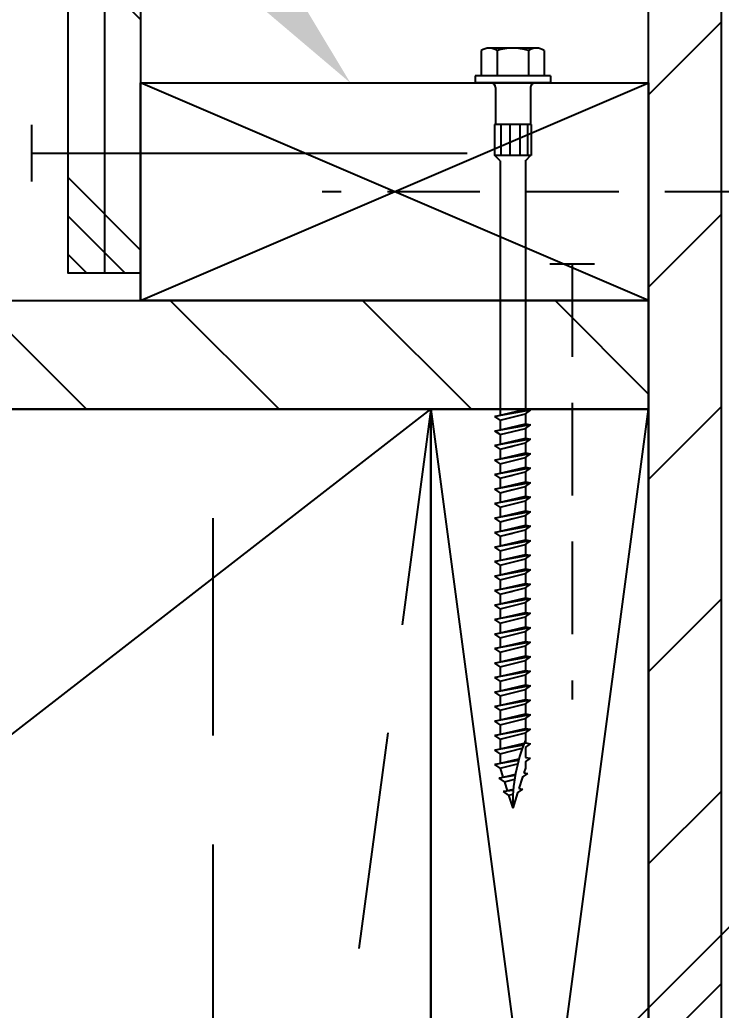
# Model space of a CAD drawing. Header units: inches. Extents: x -2661 to 42767, y -1222 to 9099.
# Drawn here: x -2138.9 to -2134.07, y 2741.33 to 2748.15 of the extents above; entities that cross this region are included whole.
import ezdxf
from ezdxf import colors
from ezdxf.entities.mleader import LeaderData, LeaderLine
from ezdxf.math import Vec2, Vec3

# ---------------------------------------------------------------- set-up
doc = ezdxf.new("R2010")
doc.units = ezdxf.units.IN
doc.header["$LTSCALE"] = 12
doc.header["$MEASUREMENT"] = 0
doc.linetypes.add('HIDDEN2', pattern=[0.1875, 0.125, -0.0625])
doc.linetypes.add('HIDDEN4', pattern=[0.09375, 0.0625, -0.03125])
doc.layers.get('0').update_dxf_attribs({"linetype": 'CONTINUOUS'})
for name, color, linetype in [('S-ANNO-NOTE', 4, 'CONTINUOUS'), ('S-EXISTING', 1, 'CONTINUOUS'), ('S-EXISTING-WOOD', 1, 'CONTINUOUS'), ('S-FASTENERS', 2, 'CONTINUOUS'), ('S-NAIL', 2, 'CONTINUOUS'), ('S-SIMPSON', 2, 'CONTINUOUS'), ('S-WOOD', 3, 'CONTINUOUS')]:
    doc.layers.add(name, color=color, linetype=linetype)
doc.styles.add('Arial', font='arial.ttf', dxfattribs={"width": 0.85})

# ---------------------------------------------------------------- blocks, each defined once
blk = doc.blocks.new('*U1163')
at = {"layer": 'S-WOOD', "color": 1}
for p, q in [((1.5, -3.5), (0, 0)), ((1.5, 0), (0, -3.5))]:
    blk.add_line(p, q, dxfattribs=at)
at = {"layer": 'S-WOOD', "color": 2}
blk.add_lwpolyline([(1.5, -3.5), (0, -3.5), (0, 0), (1.5, 0)], close=True, dxfattribs=at)
blk = doc.blocks.new('*U523')
blk.add_line((0.154, 0.25), (-0.154, 0.25))
at = {"color": 0, "linetype": 'HIDDEN4', "ltscale": 0.85}
blk.add_line((0, 0.25), (0, -2.75), dxfattribs=at)
blk = doc.blocks.new('*U614')
at = {"color": 0}
blk.add_line((0, 11.25), (14.5, 0), dxfattribs=at)
blk.add_lwpolyline([(0, 11.25), (0, 0), (14.5, 0), (14.5, 11.25)], close=True)
blk = doc.blocks.new('*U1292')
at = {"color": 3}
blk.add_line((0.1953, 0.25), (-0.1953, 0.25), dxfattribs=at)
blk.add_line((0, 0.25), (0, -2.75))
blk = doc.blocks.new('SDS.25X5-f')
at = {"layer": 'S-SIMPSON'}
for p, q in [((-0.2165, 0.2244), (-0.2165, 0.05)), ((0.1624, 0.24), (-0.1624, 0.24)), ((-0.1083, 0.2244), (-0.1083, 0.05)), ((0.1083, 0.2244), (0.1083, 0.05)), ((0.2165, 0.2244), (0.2165, 0.05)), ((0.26, 0.05), (-0.26, 0.05)), ((-0.26, 0.05), (-0.26, 0)), ((0.26, 0), (-0.26, 0)), ((0.26, 0.05), (0.26, 0)), ((-0.1259, -0.286), (-0.1259, -0.5)), ((0.1259, -0.286), (-0.1259, -0.286)), ((-0.0823, -0.286), (-0.0823, -0.5)), ((-0.0192, -0.286), (-0.0192, -0.5)), ((0.0494, -0.286), (0.0494, -0.5)), ((0.1018, -0.286), (0.1018, -0.5)), ((0.1259, -0.286), (0.1259, -0.5)), ((0.1276, -0.5), (-0.1242, -0.5)), ((-0.087, -0.536), (-0.123, -0.5)), ((-0.087, -0.536), (-0.087, -2.2912)), ((0.123, -0.5), (0.087, -0.536)), ((0.087, -0.5316), (0.087, -2.25)), ((0.087, -0.5316), (0.087, -2.25)), ((-0.087, -0.5749), (-0.087, -2.2912)), ((0.087, -2.1816), (0.087, -2.25)), ((0.087, -2.1816), (0.087, -2.25)), ((-0.087, -2.2249), (-0.087, -2.2912)), ((-0.087, -2.2249), (-0.087, -2.2912)), ((-0.087, -2.2249), (-0.087, -2.2912))]:
    blk.add_line(p, q, dxfattribs=at)
at = {"layer": 'S-SIMPSON', "color": 1}
for p, q in [((-0.123, -2.2997), (0.087, -2.25)), ((-0.123, -2.2997), (0.087, -2.25)), ((-0.123, -2.2997), (0.087, -2.25)), ((0.087, -2.25), (0.123, -2.2563)), ((0.087, -2.25), (0.123, -2.2563)), ((0.087, -2.25), (0.123, -2.2563)), ((0.123, -2.2563), (-0.123, -2.2997)), ((0.123, -2.2563), (-0.123, -2.2997)), ((0.123, -2.2563), (-0.123, -2.2997)), ((-0.087, -2.3249), (-0.123, -2.2997)), ((-0.087, -2.3249), (-0.123, -2.2997)), ((-0.087, -2.3249), (-0.123, -2.2997)), ((-0.087, -2.3249), (0.087, -2.2816)), ((-0.087, -2.3249), (0.087, -2.2816)), ((-0.087, -2.3249), (0.087, -2.2816)), ((0.087, -2.2816), (0.123, -2.2563)), ((0.087, -2.2816), (0.123, -2.2563)), ((0.087, -2.2816), (0.123, -2.2563)), ((0.087, -2.2816), (0.087, -2.35)), ((0.087, -2.2816), (0.087, -2.35)), ((0.087, -2.2816), (0.087, -2.35)), ((0.087, -2.2816), (0.087, -2.35)), ((0.087, -2.2816), (0.087, -2.35)), ((0.087, -2.2816), (0.087, -2.35)), ((-0.123, -2.3997), (0.087, -2.35)), ((-0.123, -2.3997), (0.087, -2.35)), ((-0.123, -2.3997), (0.087, -2.35)), ((-0.123, -2.3997), (0.087, -2.35)), ((0.123, -2.3563), (-0.123, -2.3997)), ((0.123, -2.3563), (-0.123, -2.3997)), ((0.123, -2.3563), (-0.123, -2.3997)), ((0.123, -2.3563), (-0.123, -2.3997)), ((-0.087, -2.3249), (-0.087, -2.3912)), ((-0.087, -2.3249), (-0.087, -2.3912)), ((-0.087, -2.3249), (-0.087, -2.3912)), ((-0.087, -2.3249), (-0.087, -2.3912)), ((-0.087, -2.3249), (-0.087, -2.3912)), ((-0.087, -2.3249), (-0.087, -2.3912)), ((-0.087, -2.4249), (0.087, -2.3816)), ((-0.087, -2.4249), (0.087, -2.3816)), ((-0.087, -2.4249), (0.087, -2.3816)), ((-0.087, -2.4249), (0.087, -2.3816)), ((0.087, -2.35), (0.123, -2.3563)), ((0.087, -2.35), (0.123, -2.3563)), ((0.087, -2.35), (0.123, -2.3563)), ((0.087, -2.35), (0.123, -2.3563)), ((0.087, -2.3816), (0.123, -2.3563)), ((0.087, -2.3816), (0.123, -2.3563)), ((0.087, -2.3816), (0.123, -2.3563)), ((0.087, -2.3816), (0.123, -2.3563)), ((0.087, -2.3816), (0.087, -2.45)), ((0.087, -2.3816), (0.087, -2.45)), ((0.087, -2.3816), (0.087, -2.45)), ((0.087, -2.3816), (0.087, -2.45)), ((0.087, -2.3816), (0.087, -2.45)), ((0.087, -2.3816), (0.087, -2.45)), ((0.087, -2.3816), (0.087, -2.45)), ((0.087, -2.3816), (0.087, -2.45)), ((0.087, -2.3816), (0.087, -2.45)), ((0.087, -2.3816), (0.087, -2.45)), ((-0.087, -2.4249), (-0.123, -2.3997)), ((-0.087, -2.4249), (-0.123, -2.3997)), ((-0.087, -2.4249), (-0.123, -2.3997)), ((-0.087, -2.4249), (-0.123, -2.3997)), ((-0.087, -2.4249), (-0.123, -2.3997)), ((-0.123, -2.4997), (0.087, -2.45)), ((-0.123, -2.4997), (0.087, -2.45)), ((-0.123, -2.4997), (0.087, -2.45)), ((-0.123, -2.4997), (0.087, -2.45)), ((-0.123, -2.4997), (0.087, -2.45)), ((-0.123, -2.4997), (0.087, -2.45)), ((-0.123, -2.4997), (0.087, -2.45)), ((-0.123, -2.4997), (0.087, -2.45)), ((0.123, -2.4563), (-0.123, -2.4997)), ((0.123, -2.4563), (-0.123, -2.4997)), ((0.123, -2.4563), (-0.123, -2.4997)), ((0.123, -2.4563), (-0.123, -2.4997)), ((0.123, -2.4563), (-0.123, -2.4997)), ((0.123, -2.4563), (-0.123, -2.4997)), ((0.123, -2.4563), (-0.123, -2.4997)), ((0.123, -2.4563), (-0.123, -2.4997)), ((0.123, -2.4563), (-0.123, -2.4997)), ((-0.087, -2.4249), (0, -2.4032)), ((-0.087, -2.4249), (-0.087, -2.4912)), ((-0.087, -2.4249), (-0.087, -2.4912)), ((-0.087, -2.4249), (-0.087, -2.4912)), ((-0.087, -2.4249), (-0.087, -2.4912)), ((-0.087, -2.4249), (-0.087, -2.4912)), ((-0.087, -2.4249), (-0.087, -2.4912)), ((-0.087, -2.4249), (-0.087, -2.4912)), ((-0.087, -2.4249), (-0.087, -2.4912)), ((-0.087, -2.4249), (-0.087, -2.4912)), ((-0.087, -2.4249), (-0.087, -2.4912)), ((-0.087, -2.4249), (-0.087, -2.4912)), ((-0.087, -2.4249), (-0.087, -2.4912)), ((-0.087, -2.4912), (0.087, -2.45)), ((0.087, -2.45), (0.123, -2.4563)), ((0.087, -2.45), (0.123, -2.4563)), ((0.087, -2.45), (0.123, -2.4563)), ((0.087, -2.45), (0.123, -2.4563)), ((0.087, -2.45), (0.123, -2.4563)), ((0.087, -2.45), (0.123, -2.4563)), ((0.087, -2.45), (0.123, -2.4563)), ((0.087, -2.45), (0.123, -2.4563)), ((0.087, -2.45), (0.123, -2.4563)), ((0.087, -2.4816), (0.123, -2.4563)), ((0.087, -2.4816), (0.123, -2.4563)), ((0.087, -2.4816), (0.123, -2.4563)), ((0.087, -2.4816), (0.123, -2.4563)), ((0.087, -2.4816), (0.123, -2.4563)), ((0.087, -2.4816), (0.123, -2.4563)), ((0.087, -2.4816), (0.123, -2.4563)), ((0.087, -2.4816), (0.123, -2.4563)), ((0.087, -2.4816), (0.123, -2.4563)), ((-0.087, -2.5249), (-0.123, -2.4997)), ((-0.087, -2.5249), (-0.123, -2.4997)), ((-0.087, -2.5249), (-0.123, -2.4997)), ((-0.087, -2.5249), (-0.123, -2.4997)), ((-0.087, -2.5249), (-0.123, -2.4997)), ((-0.087, -2.5249), (-0.123, -2.4997)), ((-0.087, -2.5249), (-0.123, -2.4997)), ((-0.087, -2.5249), (-0.123, -2.4997)), ((-0.087, -2.5249), (-0.123, -2.4997)), ((-0.087, -2.5249), (-0.123, -2.4997)), ((-0.087, -2.5249), (-0.123, -2.4997)), ((-0.087, -2.5249), (-0.123, -2.4997)), ((-0.087, -2.5249), (-0.123, -2.4997)), ((-0.087, -2.5249), (0.087, -2.4816)), ((-0.087, -2.5249), (0.087, -2.4816)), ((-0.087, -2.5249), (0.087, -2.4816)), ((-0.087, -2.5249), (0.087, -2.4816)), ((-0.087, -2.5249), (0.087, -2.4816)), ((-0.087, -2.5249), (0.087, -2.4816)), ((-0.087, -2.5249), (0.087, -2.4816)), ((-0.087, -2.5249), (0.087, -2.4816)), ((-0.087, -2.5249), (0.087, -2.4816)), ((-0.087, -2.5249), (0.013, -2.5)), ((-0.087, -2.5249), (0.013, -2.5)), ((-0.087, -2.5249), (0.013, -2.5)), ((-0.087, -2.5249), (0, -2.5032)), ((-0.087, -2.5249), (-0.087, -2.5912)), ((-0.087, -2.5249), (-0.087, -2.5912)), ((-0.087, -2.5249), (-0.087, -2.5912)), ((-0.087, -2.5249), (-0.087, -2.5912)), ((-0.087, -2.5249), (-0.087, -2.5912)), ((-0.087, -2.5249), (-0.087, -2.5912)), ((-0.087, -2.5249), (-0.087, -2.5912)), ((-0.087, -2.5249), (-0.087, -2.5912)), ((-0.087, -2.5249), (-0.087, -2.5912)), ((-0.087, -2.5249), (-0.087, -2.5912)), ((-0.087, -2.5249), (-0.087, -2.5912)), ((0.087, -2.4816), (0.087, -2.55)), ((0.087, -2.4816), (0.087, -2.55)), ((0.087, -2.4816), (0.087, -2.55)), ((0.087, -2.4816), (0.087, -2.55)), ((0.087, -2.4816), (0.087, -2.55)), ((0.087, -2.4816), (0.087, -2.55)), ((0.087, -2.4816), (0.087, -2.55)), ((0.087, -2.4816), (0.087, -2.55)), ((0.087, -2.4816), (0.087, -2.55)), ((0.087, -2.4816), (0.087, -2.55)), ((0.087, -2.4816), (0.087, -2.55)), ((0.087, -2.4816), (0.087, -2.55)), ((0.087, -2.4816), (0.087, -2.55)), ((-0.123, -2.5997), (0.087, -2.55)), ((-0.123, -2.5997), (0.087, -2.55)), ((-0.123, -2.5997), (0.087, -2.55)), ((-0.123, -2.5997), (0.087, -2.55)), ((-0.123, -2.5997), (0.087, -2.55)), ((-0.123, -2.5997), (0.087, -2.55)), ((-0.123, -2.5997), (0.087, -2.55)), ((-0.123, -2.5997), (0.087, -2.55)), ((-0.123, -2.5997), (0.087, -2.55)), ((0.123, -2.5563), (-0.123, -2.5997)), ((0.123, -2.5563), (-0.123, -2.5997)), ((0.123, -2.5563), (-0.123, -2.5997)), ((0.123, -2.5563), (-0.123, -2.5997)), ((0.123, -2.5563), (-0.123, -2.5997)), ((0.123, -2.5563), (-0.123, -2.5997)), ((0.123, -2.5563), (-0.123, -2.5997)), ((0.123, -2.5563), (-0.123, -2.5997)), ((0.123, -2.5563), (-0.123, -2.5997)), ((-0.087, -2.6249), (0.087, -2.5816)), ((-0.087, -2.6249), (0.087, -2.5816)), ((-0.087, -2.6249), (0.087, -2.5816)), ((-0.087, -2.6249), (0.087, -2.5816)), ((-0.087, -2.6249), (0.087, -2.5816)), ((-0.087, -2.6249), (0.087, -2.5816)), ((-0.087, -2.6249), (0.087, -2.5816)), ((-0.087, -2.6249), (0.087, -2.5816)), ((-0.087, -2.6249), (0.087, -2.5816)), ((0.087, -2.55), (0.123, -2.5563)), ((0.087, -2.55), (0.123, -2.5563)), ((0.087, -2.55), (0.123, -2.5563)), ((0.087, -2.55), (0.123, -2.5563)), ((0.087, -2.55), (0.123, -2.5563)), ((0.087, -2.55), (0.123, -2.5563)), ((0.087, -2.55), (0.123, -2.5563)), ((0.087, -2.55), (0.123, -2.5563)), ((0.087, -2.55), (0.123, -2.5563)), ((0.087, -2.5816), (0.123, -2.5563)), ((0.087, -2.5816), (0.123, -2.5563)), ((0.087, -2.5816), (0.123, -2.5563)), ((0.087, -2.5816), (0.123, -2.5563)), ((0.087, -2.5816), (0.123, -2.5563)), ((0.087, -2.5816), (0.123, -2.5563)), ((0.087, -2.5816), (0.123, -2.5563)), ((0.087, -2.5816), (0.123, -2.5563)), ((0.087, -2.5816), (0.123, -2.5563)), ((0.087, -2.5816), (0.087, -2.65)), ((0.087, -2.5816), (0.087, -2.65)), ((0.087, -2.5816), (0.087, -2.65)), ((0.087, -2.5816), (0.087, -2.65)), ((0.087, -2.5816), (0.087, -2.65)), ((0.087, -2.5816), (0.087, -2.65)), ((0.087, -2.5816), (0.087, -2.65)), ((0.087, -2.5816), (0.087, -2.65)), ((0.087, -2.5816), (0.087, -2.65)), ((0.087, -2.5816), (0.087, -2.65)), ((0.087, -2.5816), (0.087, -2.65)), ((-0.087, -2.6249), (-0.123, -2.5997)), ((-0.087, -2.6249), (-0.123, -2.5997)), ((-0.087, -2.6249), (-0.123, -2.5997)), ((-0.087, -2.6249), (-0.123, -2.5997)), ((-0.087, -2.6249), (-0.123, -2.5997)), ((-0.087, -2.6249), (-0.123, -2.5997)), ((-0.087, -2.6249), (-0.123, -2.5997)), ((-0.087, -2.6249), (-0.123, -2.5997)), ((-0.087, -2.6249), (-0.123, -2.5997)), ((-0.123, -2.6997), (0.087, -2.65)), ((-0.123, -2.6997), (0.087, -2.65)), ((-0.123, -2.6997), (0.087, -2.65)), ((-0.123, -2.6997), (0.087, -2.65)), ((-0.123, -2.6997), (0.087, -2.65)), ((-0.123, -2.6997), (0.087, -2.65)), ((-0.123, -2.6997), (0.087, -2.65)), ((-0.123, -2.6997), (0.087, -2.65)), ((-0.123, -2.6997), (0.087, -2.65)), ((-0.123, -2.6997), (0.087, -2.65)), ((-0.123, -2.6997), (0.087, -2.65)), ((0.123, -2.6563), (-0.123, -2.6997)), ((0.123, -2.6563), (-0.123, -2.6997)), ((0.123, -2.6563), (-0.123, -2.6997)), ((0.123, -2.6563), (-0.123, -2.6997)), ((0.123, -2.6563), (-0.123, -2.6997)), ((0.123, -2.6563), (-0.123, -2.6997)), ((0.123, -2.6563), (-0.123, -2.6997)), ((0.123, -2.6563), (-0.123, -2.6997)), ((0.123, -2.6563), (-0.123, -2.6997)), ((0.123, -2.6563), (-0.123, -2.6997)), ((0.123, -2.6563), (-0.123, -2.6997)), ((-0.087, -2.6249), (-0.087, -2.6912)), ((-0.087, -2.6249), (-0.087, -2.6912)), ((-0.087, -2.6249), (-0.087, -2.6912)), ((-0.087, -2.6249), (-0.087, -2.6912)), ((-0.087, -2.6249), (-0.087, -2.6912)), ((-0.087, -2.6249), (-0.087, -2.6912)), ((-0.087, -2.6249), (-0.087, -2.6912)), ((-0.087, -2.6249), (-0.087, -2.6912)), ((-0.087, -2.6249), (-0.087, -2.6912)), ((-0.087, -2.6249), (-0.087, -2.6912)), ((-0.087, -2.6249), (-0.087, -2.6912)), ((0.087, -2.65), (0.123, -2.6563)), ((0.087, -2.65), (0.123, -2.6563)), ((0.087, -2.65), (0.123, -2.6563)), ((0.087, -2.65), (0.123, -2.6563)), ((0.087, -2.65), (0.123, -2.6563)), ((0.087, -2.65), (0.123, -2.6563)), ((0.087, -2.65), (0.123, -2.6563)), ((0.087, -2.65), (0.123, -2.6563)), ((0.087, -2.65), (0.123, -2.6563)), ((0.087, -2.65), (0.123, -2.6563)), ((0.087, -2.65), (0.123, -2.6563)), ((0.087, -2.6816), (0.123, -2.6563)), ((0.087, -2.6816), (0.123, -2.6563)), ((0.087, -2.6816), (0.123, -2.6563)), ((0.087, -2.6816), (0.123, -2.6563)), ((0.087, -2.6816), (0.123, -2.6563)), ((0.087, -2.6816), (0.123, -2.6563)), ((0.087, -2.6816), (0.123, -2.6563)), ((0.087, -2.6816), (0.123, -2.6563)), ((0.087, -2.6816), (0.123, -2.6563)), ((0.087, -2.6816), (0.123, -2.6563)), ((0.087, -2.6816), (0.123, -2.6563)), ((-0.087, -2.7249), (-0.123, -2.6997)), ((-0.087, -2.7249), (-0.123, -2.6997)), ((-0.087, -2.7249), (-0.123, -2.6997)), ((-0.087, -2.7249), (-0.123, -2.6997)), ((-0.087, -2.7249), (-0.123, -2.6997)), ((-0.087, -2.7249), (-0.123, -2.6997)), ((-0.087, -2.7249), (-0.123, -2.6997)), ((-0.087, -2.7249), (-0.123, -2.6997)), ((-0.087, -2.7249), (-0.123, -2.6997)), ((-0.087, -2.7249), (-0.123, -2.6997)), ((-0.087, -2.7249), (-0.123, -2.6997)), ((-0.087, -2.7249), (-0.123, -2.6997)), ((-0.087, -2.7249), (-0.123, -2.6997)), ((-0.087, -2.7249), (0.087, -2.6816)), ((-0.087, -2.7249), (0.087, -2.6816)), ((-0.087, -2.7249), (0.087, -2.6816)), ((-0.087, -2.7249), (0.087, -2.6816)), ((-0.087, -2.7249), (0.087, -2.6816)), ((-0.087, -2.7249), (0.087, -2.6816)), ((-0.087, -2.7249), (0.087, -2.6816)), ((-0.087, -2.7249), (0.087, -2.6816)), ((-0.087, -2.7249), (0.087, -2.6816)), ((-0.087, -2.7249), (0.087, -2.6816)), ((-0.087, -2.7249), (0.087, -2.6816)), ((-0.087, -2.7249), (0, -2.7032)), ((-0.087, -2.7249), (0, -2.7032)), ((-0.087, -2.7249), (-0.087, -2.7912)), ((-0.087, -2.7249), (-0.087, -2.7912)), ((-0.087, -2.7249), (-0.087, -2.7912)), ((-0.087, -2.7249), (-0.087, -2.7912)), ((-0.087, -2.7249), (-0.087, -2.7912)), ((-0.087, -2.7249), (-0.087, -2.7912)), ((-0.087, -2.7249), (-0.087, -2.7912)), ((-0.087, -2.7249), (-0.087, -2.7912)), ((-0.087, -2.7249), (-0.087, -2.7912)), ((-0.087, -2.7249), (-0.087, -2.7912)), ((0.087, -2.6816), (0.087, -2.75)), ((0.087, -2.6816), (0.087, -2.75)), ((0.087, -2.6816), (0.087, -2.75)), ((0.087, -2.6816), (0.087, -2.75)), ((0.087, -2.6816), (0.087, -2.75)), ((0.087, -2.6816), (0.087, -2.75)), ((0.087, -2.6816), (0.087, -2.75)), ((0.087, -2.6816), (0.087, -2.75)), ((-0.123, -2.7997), (0.087, -2.75)), ((-0.123, -2.7997), (0.087, -2.75)), ((-0.123, -2.7997), (0.087, -2.75)), ((-0.123, -2.7997), (0.087, -2.75)), ((-0.123, -2.7997), (0.087, -2.75)), ((-0.123, -2.7997), (0.087, -2.75)), ((-0.123, -2.7997), (0.087, -2.75)), ((-0.123, -2.7997), (0.087, -2.75)), ((0.123, -2.7563), (-0.123, -2.7997)), ((0.123, -2.7563), (-0.123, -2.7997)), ((0.123, -2.7563), (-0.123, -2.7997)), ((0.123, -2.7563), (-0.123, -2.7997)), ((0.123, -2.7563), (-0.123, -2.7997)), ((0.123, -2.7563), (-0.123, -2.7997)), ((0.123, -2.7563), (-0.123, -2.7997)), ((0.123, -2.7563), (-0.123, -2.7997)), ((0.123, -2.7563), (-0.123, -2.7997)), ((-0.087, -2.7912), (0.087, -2.75)), ((-0.087, -2.8249), (0.087, -2.7816)), ((-0.087, -2.8249), (0.087, -2.7816)), ((-0.087, -2.8249), (0.087, -2.7816)), ((-0.087, -2.8249), (0.087, -2.7816)), ((-0.087, -2.8249), (0.087, -2.7816)), ((-0.087, -2.8249), (0.087, -2.7816)), ((-0.087, -2.8249), (0.087, -2.7816)), ((-0.087, -2.8249), (0.087, -2.7816)), ((-0.087, -2.8249), (0.087, -2.7816)), ((0.087, -2.75), (0.123, -2.7563)), ((0.087, -2.75), (0.123, -2.7563)), ((0.087, -2.75), (0.123, -2.7563)), ((0.087, -2.75), (0.123, -2.7563)), ((0.087, -2.75), (0.123, -2.7563)), ((0.087, -2.75), (0.123, -2.7563)), ((0.087, -2.75), (0.123, -2.7563)), ((0.087, -2.75), (0.123, -2.7563)), ((0.087, -2.75), (0.123, -2.7563)), ((0.087, -2.7816), (0.123, -2.7563)), ((0.087, -2.7816), (0.123, -2.7563)), ((0.087, -2.7816), (0.123, -2.7563)), ((0.087, -2.7816), (0.123, -2.7563)), ((0.087, -2.7816), (0.123, -2.7563)), ((0.087, -2.7816), (0.123, -2.7563)), ((0.087, -2.7816), (0.123, -2.7563)), ((0.087, -2.7816), (0.123, -2.7563)), ((0.087, -2.7816), (0.123, -2.7563)), ((0.087, -2.7816), (0.087, -2.85)), ((0.087, -2.7816), (0.087, -2.85)), ((0.087, -2.7816), (0.087, -2.85)), ((0.087, -2.7816), (0.087, -2.85)), ((0.087, -2.7816), (0.087, -2.85)), ((0.087, -2.7816), (0.087, -2.85)), ((0.087, -2.7816), (0.087, -2.85)), ((0.087, -2.7816), (0.087, -2.85)), ((0.087, -2.7816), (0.087, -2.85)), ((-0.087, -2.8249), (-0.123, -2.7997)), ((-0.087, -2.8249), (-0.123, -2.7997)), ((-0.087, -2.8249), (-0.123, -2.7997)), ((-0.087, -2.8249), (-0.123, -2.7997)), ((-0.087, -2.8249), (-0.123, -2.7997)), ((-0.087, -2.8249), (-0.123, -2.7997)), ((-0.087, -2.8249), (-0.123, -2.7997)), ((-0.087, -2.8249), (-0.123, -2.7997)), ((-0.087, -2.8249), (-0.123, -2.7997)), ((-0.087, -2.8249), (-0.123, -2.7997)), ((-0.123, -2.8997), (0.087, -2.85)), ((-0.123, -2.8997), (0.087, -2.85)), ((-0.123, -2.8997), (0.087, -2.85)), ((-0.123, -2.8997), (0.087, -2.85)), ((-0.123, -2.8997), (0.087, -2.85)), ((-0.123, -2.8997), (0.087, -2.85)), ((0.123, -2.8563), (-0.123, -2.8997)), ((0.123, -2.8563), (-0.123, -2.8997)), ((0.123, -2.8563), (-0.123, -2.8997)), ((0.123, -2.8563), (-0.123, -2.8997)), ((0.123, -2.8563), (-0.123, -2.8997)), ((0.123, -2.8563), (-0.123, -2.8997)), ((-0.087, -2.8249), (0, -2.8032)), ((-0.087, -2.8249), (-0.087, -2.8912)), ((-0.087, -2.8249), (-0.087, -2.8912)), ((-0.087, -2.8249), (-0.087, -2.8912)), ((-0.087, -2.8249), (-0.087, -2.8912)), ((-0.087, -2.8249), (-0.087, -2.8912)), ((-0.087, -2.8249), (-0.087, -2.8912)), ((-0.087, -2.8249), (-0.087, -2.8912)), ((-0.087, -2.8249), (-0.087, -2.8912)), ((0.087, -2.85), (0.123, -2.8563)), ((0.087, -2.85), (0.123, -2.8563)), ((0.087, -2.85), (0.123, -2.8563)), ((0.087, -2.85), (0.123, -2.8563)), ((0.087, -2.85), (0.123, -2.8563)), ((0.087, -2.85), (0.123, -2.8563)), ((0.087, -2.8816), (0.123, -2.8563)), ((0.087, -2.8816), (0.123, -2.8563)), ((0.087, -2.8816), (0.123, -2.8563)), ((0.087, -2.8816), (0.123, -2.8563)), ((0.087, -2.8816), (0.123, -2.8563)), ((0.087, -2.8816), (0.123, -2.8563)), ((-0.087, -2.9249), (-0.123, -2.8997)), ((-0.087, -2.9249), (-0.123, -2.8997)), ((-0.087, -2.9249), (-0.123, -2.8997)), ((-0.087, -2.9249), (-0.123, -2.8997)), ((-0.087, -2.9249), (-0.123, -2.8997)), ((-0.087, -2.9249), (-0.123, -2.8997)), ((-0.087, -2.9249), (0.087, -2.8816)), ((-0.087, -2.9249), (0.087, -2.8816)), ((-0.087, -2.9249), (0.087, -2.8816)), ((-0.087, -2.9249), (0.087, -2.8816)), ((-0.087, -2.9249), (0.087, -2.8816)), ((-0.087, -2.9249), (0.087, -2.8816)), ((-0.087, -2.9249), (-0.087, -2.9912)), ((-0.087, -2.9249), (-0.087, -2.9912)), ((-0.087, -2.9249), (-0.087, -2.9912)), ((-0.087, -2.9249), (-0.087, -2.9912)), ((-0.087, -2.9249), (-0.087, -2.9912)), ((-0.087, -2.9249), (-0.087, -2.9912)), ((-0.087, -2.9249), (-0.087, -2.9912)), ((0.087, -2.8816), (0.087, -2.95)), ((0.087, -2.8816), (0.087, -2.95)), ((0.087, -2.8816), (0.087, -2.95)), ((0.087, -2.8816), (0.087, -2.95)), ((0.087, -2.8816), (0.087, -2.95)), ((0.087, -2.8816), (0.087, -2.95)), ((0.087, -2.8816), (0.087, -2.95)), ((-0.123, -2.9997), (0.087, -2.95)), ((-0.123, -2.9997), (0.087, -2.95)), ((-0.123, -2.9997), (0.087, -2.95)), ((-0.123, -2.9997), (0.087, -2.95)), ((-0.123, -2.9997), (0.087, -2.95)), ((-0.123, -2.9997), (0.087, -2.95)), ((-0.123, -2.9997), (0.087, -2.95)), ((0.123, -2.9563), (-0.123, -2.9997)), ((0.123, -2.9563), (-0.123, -2.9997)), ((0.123, -2.9563), (-0.123, -2.9997)), ((0.123, -2.9563), (-0.123, -2.9997)), ((0.123, -2.9563), (-0.123, -2.9997)), ((0.123, -2.9563), (-0.123, -2.9997)), ((0.123, -2.9563), (-0.123, -2.9997)), ((-0.087, -3.0249), (-0.123, -2.9997)), ((-0.087, -3.0249), (-0.123, -2.9997)), ((-0.087, -3.0249), (-0.123, -2.9997)), ((-0.087, -3.0249), (-0.123, -2.9997)), ((-0.087, -3.0249), (-0.123, -2.9997)), ((-0.087, -3.0249), (-0.123, -2.9997)), ((-0.087, -3.0249), (-0.123, -2.9997)), ((-0.087, -3.0249), (-0.123, -2.9997)), ((-0.087, -3.0249), (0.087, -2.9816)), ((-0.087, -3.0249), (0.087, -2.9816)), ((-0.087, -3.0249), (0.087, -2.9816)), ((-0.087, -3.0249), (0.087, -2.9816)), ((-0.087, -3.0249), (0.087, -2.9816)), ((-0.087, -3.0249), (0.087, -2.9816)), ((-0.087, -3.0249), (0.087, -2.9816)), ((-0.087, -3.0249), (0, -3.0032)), ((0.087, -2.95), (0.123, -2.9563)), ((0.087, -2.95), (0.123, -2.9563)), ((0.087, -2.95), (0.123, -2.9563)), ((0.087, -2.95), (0.123, -2.9563)), ((0.087, -2.95), (0.123, -2.9563)), ((0.087, -2.95), (0.123, -2.9563)), ((0.087, -2.95), (0.123, -2.9563)), ((0.087, -2.9816), (0.123, -2.9563)), ((0.087, -2.9816), (0.123, -2.9563)), ((0.087, -2.9816), (0.123, -2.9563)), ((0.087, -2.9816), (0.123, -2.9563)), ((0.087, -2.9816), (0.123, -2.9563)), ((0.087, -2.9816), (0.123, -2.9563)), ((0.087, -2.9816), (0.123, -2.9563)), ((0.087, -2.9816), (0.087, -3.05)), ((0.087, -2.9816), (0.087, -3.05)), ((0.087, -2.9816), (0.087, -3.05)), ((0.087, -2.9816), (0.087, -3.05)), ((0.087, -2.9816), (0.087, -3.05)), ((0.087, -2.9816), (0.087, -3.05)), ((0.087, -2.9816), (0.087, -3.05)), ((0.087, -2.9816), (0.087, -3.05)), ((0.087, -2.9816), (0.087, -3.05)), ((0.087, -2.9816), (0.087, -3.05)), ((0.087, -2.9816), (0.087, -3.05)), ((0.087, -2.9816), (0.087, -3.05)), ((0.087, -2.9816), (0.087, -3.05)), ((0.087, -2.9816), (0.087, -3.05)), ((-0.123, -3.0997), (0.087, -3.05)), ((-0.123, -3.0997), (0.087, -3.05)), ((-0.123, -3.0997), (0.087, -3.05)), ((-0.123, -3.0997), (0.087, -3.05)), ((-0.123, -3.0997), (0.087, -3.05)), ((-0.123, -3.0997), (0.087, -3.05)), ((0.123, -3.0563), (-0.123, -3.0997)), ((0.123, -3.0563), (-0.123, -3.0997)), ((0.123, -3.0563), (-0.123, -3.0997)), ((0.123, -3.0563), (-0.123, -3.0997)), ((0.123, -3.0563), (-0.123, -3.0997)), ((0.123, -3.0563), (-0.123, -3.0997)), ((-0.087, -3.0249), (-0.087, -3.0912)), ((-0.087, -3.0249), (-0.087, -3.0912)), ((-0.087, -3.0249), (-0.087, -3.0912)), ((-0.087, -3.0249), (-0.087, -3.0912)), ((-0.087, -3.0249), (-0.087, -3.0912)), ((-0.087, -3.0249), (-0.087, -3.0912)), ((-0.087, -3.0249), (-0.087, -3.0912)), ((-0.087, -3.0249), (-0.087, -3.0912)), ((0.087, -3.05), (0.123, -3.0563)), ((0.087, -3.05), (0.123, -3.0563)), ((0.087, -3.05), (0.123, -3.0563)), ((0.087, -3.05), (0.123, -3.0563)), ((0.087, -3.05), (0.123, -3.0563)), ((0.087, -3.05), (0.123, -3.0563)), ((0.087, -3.0816), (0.123, -3.0563)), ((0.087, -3.0816), (0.123, -3.0563)), ((0.087, -3.0816), (0.123, -3.0563)), ((0.087, -3.0816), (0.123, -3.0563)), ((0.087, -3.0816), (0.123, -3.0563)), ((0.087, -3.0816), (0.123, -3.0563)), ((-0.087, -3.1249), (-0.123, -3.0997)), ((-0.087, -3.1249), (-0.123, -3.0997)), ((-0.087, -3.1249), (-0.123, -3.0997)), ((-0.087, -3.1249), (-0.123, -3.0997)), ((-0.087, -3.1249), (-0.123, -3.0997)), ((-0.087, -3.1249), (-0.123, -3.0997)), ((-0.087, -3.1249), (-0.123, -3.0997)), ((-0.087, -3.1249), (0.087, -3.0816)), ((-0.087, -3.1249), (0.087, -3.0816)), ((-0.087, -3.1249), (0.087, -3.0816)), ((-0.087, -3.1249), (0.087, -3.0816)), ((-0.087, -3.1249), (0.087, -3.0816)), ((-0.087, -3.1249), (0.087, -3.0816)), ((-0.087, -3.1249), (0, -3.1032)), ((-0.087, -3.1249), (-0.087, -3.1912)), ((-0.087, -3.1249), (-0.087, -3.1912)), ((-0.087, -3.1249), (-0.087, -3.1912)), ((-0.087, -3.1249), (-0.087, -3.1912)), ((-0.087, -3.1249), (-0.087, -3.1912)), ((-0.087, -3.1249), (-0.087, -3.1912)), ((-0.087, -3.1249), (-0.087, -3.1912)), ((0.087, -3.0816), (0.087, -3.15)), ((0.087, -3.0816), (0.087, -3.15)), ((0.087, -3.0816), (0.087, -3.15)), ((0.087, -3.0816), (0.087, -3.15)), ((0.087, -3.0816), (0.087, -3.15)), ((0.087, -3.0816), (0.087, -3.15)), ((0.087, -3.0816), (0.087, -3.15)), ((-0.123, -3.1997), (0.087, -3.15)), ((-0.123, -3.1997), (0.087, -3.15)), ((-0.123, -3.1997), (0.087, -3.15)), ((0.123, -3.1563), (-0.123, -3.1997)), ((0.123, -3.1563), (-0.123, -3.1997)), ((0.123, -3.1563), (-0.123, -3.1997)), ((-0.087, -3.2249), (-0.123, -3.1997)), ((-0.087, -3.2249), (-0.123, -3.1997)), ((-0.087, -3.2249), (-0.123, -3.1997)), ((-0.087, -3.2249), (0.087, -3.1816)), ((-0.087, -3.2249), (0.087, -3.1816)), ((-0.087, -3.2249), (0.087, -3.1816)), ((0.087, -3.15), (0.123, -3.1563)), ((0.087, -3.15), (0.123, -3.1563)), ((0.087, -3.15), (0.123, -3.1563)), ((0.087, -3.1816), (0.123, -3.1563)), ((0.087, -3.1816), (0.123, -3.1563)), ((0.087, -3.1816), (0.123, -3.1563)), ((0.087, -3.1816), (0.087, -3.25)), ((0.087, -3.1816), (0.087, -3.25)), ((0.087, -3.1816), (0.087, -3.25)), ((0.087, -3.1816), (0.087, -3.25)), ((0.087, -3.1816), (0.087, -3.25)), ((-0.123, -3.2997), (0.087, -3.25)), ((-0.123, -3.2997), (0.087, -3.25)), ((-0.123, -3.2997), (0.087, -3.25)), ((0.123, -3.2563), (-0.123, -3.2997)), ((0.123, -3.2563), (-0.123, -3.2997)), ((0.123, -3.2563), (-0.123, -3.2997)), ((-0.087, -3.2249), (-0.087, -3.2912)), ((-0.087, -3.2249), (-0.087, -3.2912)), ((-0.087, -3.2249), (-0.087, -3.2912)), ((-0.087, -3.2249), (-0.087, -3.2912)), ((-0.087, -3.2249), (-0.087, -3.2912)), ((0.087, -3.25), (0.123, -3.2563)), ((0.087, -3.25), (0.123, -3.2563)), ((0.087, -3.25), (0.123, -3.2563)), ((0.087, -3.2816), (0.123, -3.2563)), ((0.087, -3.2816), (0.123, -3.2563)), ((0.087, -3.2816), (0.123, -3.2563)), ((-0.087, -3.3249), (-0.123, -3.2997)), ((-0.087, -3.3249), (-0.123, -3.2997)), ((-0.087, -3.3249), (-0.123, -3.2997)), ((-0.087, -3.3249), (0.087, -3.2816)), ((-0.087, -3.3249), (0.087, -3.2816)), ((-0.087, -3.3249), (0.087, -3.2816)), ((-0.087, -3.3249), (-0.087, -3.3912)), ((-0.087, -3.3249), (-0.087, -3.3912)), ((-0.087, -3.3249), (-0.087, -3.3912)), ((-0.087, -3.3249), (-0.087, -3.3912)), ((-0.087, -3.3249), (-0.087, -3.3912)), ((-0.087, -3.3249), (-0.087, -3.3912)), ((-0.087, -3.3249), (-0.087, -3.3912)), ((-0.087, -3.3249), (-0.087, -3.3912)), ((0.087, -3.2816), (0.087, -3.35)), ((0.087, -3.2816), (0.087, -3.35)), ((0.087, -3.2816), (0.087, -3.35)), ((0.087, -3.2816), (0.087, -3.35)), ((0.087, -3.2816), (0.087, -3.35)), ((0.087, -3.2816), (0.087, -3.35)), ((0.087, -3.2816), (0.087, -3.35)), ((0.087, -3.2816), (0.087, -3.35)), ((-0.123, -3.3997), (0.087, -3.35)), ((-0.123, -3.3997), (0.087, -3.35)), ((-0.123, -3.3997), (0.087, -3.35)), ((-0.123, -3.3997), (0.087, -3.35)), ((0.123, -3.3563), (-0.123, -3.3997)), ((0.123, -3.3563), (-0.123, -3.3997)), ((0.123, -3.3563), (-0.123, -3.3997)), ((0.123, -3.3563), (-0.123, -3.3997)), ((-0.087, -3.4249), (-0.123, -3.3997)), ((-0.087, -3.4249), (-0.123, -3.3997)), ((-0.087, -3.4249), (-0.123, -3.3997)), ((-0.087, -3.4249), (-0.123, -3.3997)), ((-0.087, -3.4249), (0.087, -3.3816)), ((-0.087, -3.4249), (0.087, -3.3816)), ((-0.087, -3.4249), (0.087, -3.3816)), ((-0.087, -3.4249), (0.087, -3.3816)), ((0.087, -3.35), (0.123, -3.3563)), ((0.087, -3.35), (0.123, -3.3563)), ((0.087, -3.35), (0.123, -3.3563)), ((0.087, -3.35), (0.123, -3.3563)), ((0.087, -3.3816), (0.123, -3.3563)), ((0.087, -3.3816), (0.123, -3.3563)), ((0.087, -3.3816), (0.123, -3.3563)), ((0.087, -3.3816), (0.123, -3.3563)), ((0.087, -3.3816), (0.087, -3.45)), ((0.087, -3.3816), (0.087, -3.45)), ((0.087, -3.3816), (0.087, -3.45)), ((0.087, -3.3816), (0.087, -3.45)), ((0.087, -3.3816), (0.087, -3.45)), ((0.087, -3.3816), (0.087, -3.45)), ((-0.123, -3.4997), (0.087, -3.45)), ((-0.123, -3.4997), (0.087, -3.45)), ((-0.123, -3.4997), (0.087, -3.45)), ((-0.123, -3.4997), (0.087, -3.45)), ((0.123, -3.4563), (-0.123, -3.4997)), ((0.123, -3.4563), (-0.123, -3.4997)), ((0.123, -3.4563), (-0.123, -3.4997)), ((0.123, -3.4563), (-0.123, -3.4997)), ((-0.087, -3.4249), (-0.087, -3.4912)), ((-0.087, -3.4249), (-0.087, -3.4912)), ((-0.087, -3.4249), (-0.087, -3.4912)), ((-0.087, -3.4249), (-0.087, -3.4912)), ((-0.087, -3.4249), (-0.087, -3.4912)), ((-0.087, -3.4249), (-0.087, -3.4912)), ((-0.087, -3.5249), (0.087, -3.4816)), ((-0.087, -3.5249), (0.087, -3.4816)), ((-0.087, -3.5249), (0.087, -3.4816)), ((-0.087, -3.5249), (0.087, -3.4816)), ((0.087, -3.45), (0.123, -3.4563)), ((0.087, -3.45), (0.123, -3.4563)), ((0.087, -3.45), (0.123, -3.4563)), ((0.087, -3.45), (0.123, -3.4563)), ((0.087, -3.4816), (0.123, -3.4563)), ((0.087, -3.4816), (0.123, -3.4563)), ((0.087, -3.4816), (0.123, -3.4563)), ((0.087, -3.4816), (0.123, -3.4563)), ((0.087, -3.4816), (0.087, -3.55)), ((0.087, -3.4816), (0.087, -3.55)), ((0.087, -3.4816), (0.087, -3.55)), ((0.087, -3.4816), (0.087, -3.55)), ((0.087, -3.4816), (0.087, -3.55)), ((0.087, -3.4816), (0.087, -3.55)), ((0.087, -3.4816), (0.087, -3.55)), ((-0.087, -3.5249), (-0.123, -3.4997)), ((-0.087, -3.5249), (-0.123, -3.4997)), ((-0.087, -3.5249), (-0.123, -3.4997)), ((-0.087, -3.5249), (-0.123, -3.4997)), ((-0.087, -3.5249), (-0.123, -3.4997)), ((-0.123, -3.5997), (0.087, -3.55)), ((-0.123, -3.5997), (0.087, -3.55)), ((-0.123, -3.5997), (0.087, -3.55)), ((-0.123, -3.5997), (0.087, -3.55)), ((-0.087, -3.5249), (0, -3.5032)), ((-0.087, -3.5249), (-0.087, -3.5912)), ((-0.087, -3.5249), (-0.087, -3.5912)), ((-0.087, -3.5249), (-0.087, -3.5912)), ((-0.087, -3.5249), (-0.087, -3.5912)), ((-0.087, -3.5249), (-0.087, -3.5912)), ((-0.087, -3.5249), (-0.087, -3.5912)), ((-0.087, -3.5249), (-0.087, -3.5912)), ((0.087, -3.55), (0.123, -3.5563)), ((0.087, -3.55), (0.123, -3.5563)), ((0.087, -3.55), (0.123, -3.5563)), ((0.087, -3.55), (0.123, -3.5563)), ((0.123, -3.5563), (-0.123, -3.5997)), ((0.123, -3.5563), (-0.123, -3.5997)), ((0.123, -3.5563), (-0.123, -3.5997)), ((0.123, -3.5563), (-0.123, -3.5997)), ((-0.087, -3.6249), (-0.123, -3.5997)), ((-0.087, -3.6249), (-0.123, -3.5997)), ((-0.087, -3.6249), (-0.123, -3.5997)), ((-0.087, -3.6249), (-0.123, -3.5997)), ((-0.087, -3.6249), (0.087, -3.5816)), ((-0.087, -3.6249), (0.087, -3.5816)), ((-0.087, -3.6249), (0.087, -3.5816)), ((-0.087, -3.6249), (0.087, -3.5816)), ((0.087, -3.5816), (0.123, -3.5563)), ((0.087, -3.5816), (0.123, -3.5563)), ((0.087, -3.5816), (0.123, -3.5563)), ((0.087, -3.5816), (0.123, -3.5563)), ((0.087, -3.5816), (0.087, -3.65)), ((0.087, -3.5816), (0.087, -3.65)), ((0.087, -3.5816), (0.087, -3.65)), ((0.087, -3.5816), (0.087, -3.65)), ((0.087, -3.5816), (0.087, -3.65)), ((0.087, -3.5816), (0.087, -3.65)), ((0.087, -3.5816), (0.087, -3.65)), ((-0.123, -3.6997), (0.087, -3.65)), ((-0.123, -3.6997), (0.087, -3.65)), ((-0.123, -3.6997), (0.087, -3.65)), ((-0.123, -3.6997), (0.087, -3.65)), ((-0.123, -3.6997), (0.087, -3.65)), ((0.123, -3.6563), (-0.123, -3.6997)), ((0.123, -3.6563), (-0.123, -3.6997)), ((0.123, -3.6563), (-0.123, -3.6997)), ((0.123, -3.6563), (-0.123, -3.6997)), ((0.123, -3.6563), (-0.123, -3.6997)), ((-0.087, -3.6249), (-0.087, -3.6912)), ((-0.087, -3.6249), (-0.087, -3.6912)), ((-0.087, -3.6249), (-0.087, -3.6912)), ((-0.087, -3.6249), (-0.087, -3.6912)), ((-0.087, -3.6249), (-0.087, -3.6912)), ((-0.087, -3.6249), (-0.087, -3.6912)), ((-0.087, -3.6249), (-0.087, -3.6912)), ((-0.087, -3.7249), (0.087, -3.6816)), ((-0.087, -3.7249), (0.087, -3.6816)), ((-0.087, -3.7249), (0.087, -3.6816)), ((-0.087, -3.7249), (0.087, -3.6816)), ((-0.087, -3.7249), (0.087, -3.6816)), ((0.087, -3.65), (0.123, -3.6563)), ((0.087, -3.65), (0.123, -3.6563)), ((0.087, -3.65), (0.123, -3.6563)), ((0.087, -3.65), (0.123, -3.6563)), ((0.087, -3.65), (0.123, -3.6563)), ((0.087, -3.6816), (0.123, -3.6563)), ((0.087, -3.6816), (0.123, -3.6563)), ((0.087, -3.6816), (0.123, -3.6563)), ((0.087, -3.6816), (0.123, -3.6563)), ((0.087, -3.6816), (0.123, -3.6563)), ((0.087, -3.6816), (0.087, -3.75)), ((0.087, -3.6816), (0.087, -3.75)), ((0.087, -3.6816), (0.087, -3.75)), ((0.087, -3.6816), (0.087, -3.75)), ((-0.087, -3.7249), (-0.123, -3.6997)), ((-0.087, -3.7249), (-0.123, -3.6997)), ((-0.087, -3.7249), (-0.123, -3.6997)), ((-0.087, -3.7249), (-0.123, -3.6997)), ((-0.087, -3.7249), (-0.123, -3.6997)), ((-0.123, -3.7997), (0.087, -3.75)), ((-0.123, -3.7997), (0.087, -3.75)), ((-0.123, -3.7997), (0.087, -3.75)), ((-0.123, -3.7997), (0.087, -3.75)), ((-0.087, -3.7249), (-0.087, -3.7912)), ((-0.087, -3.7249), (-0.087, -3.7912)), ((-0.087, -3.7249), (-0.087, -3.7912)), ((-0.087, -3.7249), (-0.087, -3.7912)), ((0.087, -3.75), (0.123, -3.7563)), ((0.087, -3.75), (0.123, -3.7563)), ((0.087, -3.75), (0.123, -3.7563)), ((0.087, -3.75), (0.123, -3.7563)), ((0.123, -3.7563), (-0.123, -3.7997)), ((0.123, -3.7563), (-0.123, -3.7997)), ((0.123, -3.7563), (-0.123, -3.7997)), ((0.123, -3.7563), (-0.123, -3.7997)), ((-0.087, -3.8249), (-0.123, -3.7997)), ((-0.087, -3.8249), (-0.123, -3.7997)), ((-0.087, -3.8249), (-0.123, -3.7997)), ((-0.087, -3.8249), (-0.123, -3.7997)), ((-0.087, -3.8249), (0.087, -3.7816)), ((-0.087, -3.8249), (0.087, -3.7816)), ((-0.087, -3.8249), (0.087, -3.7816)), ((-0.087, -3.8249), (0.087, -3.7816)), ((0.087, -3.7816), (0.123, -3.7563)), ((0.087, -3.7816), (0.123, -3.7563)), ((0.087, -3.7816), (0.123, -3.7563)), ((0.087, -3.7816), (0.123, -3.7563)), ((0.087, -3.7816), (0.087, -3.85)), ((0.087, -3.7816), (0.087, -3.85)), ((0.087, -3.7816), (0.087, -3.85)), ((0.087, -3.7816), (0.087, -3.85)), ((0.087, -3.7816), (0.087, -3.85)), ((0.087, -3.7816), (0.087, -3.85)), ((-0.123, -3.8997), (0.087, -3.85)), ((-0.123, -3.8997), (0.087, -3.85)), ((-0.123, -3.8997), (0.087, -3.85)), ((-0.123, -3.8997), (0.087, -3.85)), ((0.123, -3.8563), (-0.123, -3.8997)), ((0.123, -3.8563), (-0.123, -3.8997)), ((0.123, -3.8563), (-0.123, -3.8997)), ((0.123, -3.8563), (-0.123, -3.8997)), ((-0.087, -3.8249), (-0.087, -3.8912)), ((-0.087, -3.8249), (-0.087, -3.8912)), ((-0.087, -3.8249), (-0.087, -3.8912)), ((-0.087, -3.8249), (-0.087, -3.8912)), ((-0.087, -3.8249), (-0.087, -3.8912)), ((-0.087, -3.8249), (-0.087, -3.8912)), ((-0.087, -3.9249), (0.087, -3.8816)), ((-0.087, -3.9249), (0.087, -3.8816)), ((-0.087, -3.9249), (0.087, -3.8816)), ((-0.087, -3.9249), (0.087, -3.8816)), ((0.087, -3.85), (0.123, -3.8563)), ((0.087, -3.85), (0.123, -3.8563)), ((0.087, -3.85), (0.123, -3.8563)), ((0.087, -3.85), (0.123, -3.8563)), ((0.087, -3.8816), (0.123, -3.8563)), ((0.087, -3.8816), (0.123, -3.8563)), ((0.087, -3.8816), (0.123, -3.8563)), ((0.087, -3.8816), (0.123, -3.8563)), ((0.087, -3.8816), (0.087, -3.95)), ((0.087, -3.8816), (0.087, -3.95)), ((0.087, -3.8816), (0.087, -3.95)), ((0.087, -3.8816), (0.087, -3.95)), ((-0.087, -3.9249), (-0.123, -3.8997)), ((-0.087, -3.9249), (-0.123, -3.8997)), ((-0.087, -3.9249), (-0.123, -3.8997)), ((-0.087, -3.9249), (-0.123, -3.8997)), ((-0.123, -3.9997), (0.087, -3.95)), ((-0.123, -3.9997), (0.087, -3.95)), ((-0.123, -3.9997), (0.087, -3.95)), ((-0.123, -3.9997), (0.087, -3.95)), ((0.123, -3.9563), (-0.123, -3.9997)), ((0.123, -3.9563), (-0.123, -3.9997)), ((0.123, -3.9563), (-0.123, -3.9997)), ((0.123, -3.9563), (-0.123, -3.9997)), ((-0.087, -3.9249), (-0.087, -3.9912)), ((-0.087, -3.9249), (-0.087, -3.9912)), ((-0.087, -3.9249), (-0.087, -3.9912)), ((-0.087, -3.9249), (-0.087, -3.9912)), ((0.087, -3.95), (0.123, -3.9563)), ((0.087, -3.95), (0.123, -3.9563)), ((0.087, -3.95), (0.123, -3.9563)), ((0.087, -3.95), (0.123, -3.9563)), ((0.087, -3.9816), (0.123, -3.9563)), ((0.087, -3.9816), (0.123, -3.9563)), ((0.087, -3.9816), (0.123, -3.9563)), ((0.087, -3.9816), (0.123, -3.9563)), ((-0.087, -4.0249), (-0.123, -3.9997)), ((-0.087, -4.0249), (-0.123, -3.9997)), ((-0.087, -4.0249), (-0.123, -3.9997)), ((-0.087, -4.0249), (-0.123, -3.9997)), ((-0.087, -4.0249), (0.087, -3.9816)), ((-0.087, -4.0249), (0.087, -3.9816)), ((-0.087, -4.0249), (0.087, -3.9816)), ((-0.087, -4.0249), (0.087, -3.9816)), ((-0.087, -4.0249), (-0.087, -4.0912)), ((0.087, -3.9816), (0.087, -4.05)), ((-0.123, -4.0997), (0.087, -4.05)), ((-0.123, -4.0997), (0.087, -4.05)), ((0.123, -4.0563), (-0.123, -4.0997)), ((0.123, -4.0563), (-0.123, -4.0997)), ((-0.087, -4.1249), (0.087, -4.0816)), ((-0.087, -4.1249), (0.087, -4.0816)), ((0.087, -4.05), (0.123, -4.0563)), ((0.087, -4.05), (0.123, -4.0563)), ((0.087, -4.0816), (0.123, -4.0563)), ((0.087, -4.0816), (0.123, -4.0563)), ((0.087, -4.0816), (0.087, -4.15)), ((0.087, -4.0816), (0.087, -4.15)), ((-0.087, -4.1249), (-0.123, -4.0997)), ((-0.087, -4.1249), (-0.123, -4.0997)), ((-0.123, -4.1997), (0.087, -4.15)), ((-0.123, -4.1997), (0.087, -4.15)), ((0.123, -4.1563), (-0.123, -4.1997)), ((0.123, -4.1563), (-0.123, -4.1997)), ((-0.087, -4.1249), (-0.087, -4.1912)), ((-0.087, -4.1249), (-0.087, -4.1912)), ((0.087, -4.15), (0.123, -4.1563)), ((0.087, -4.15), (0.123, -4.1563)), ((0.087, -4.1816), (0.123, -4.1563)), ((0.087, -4.1816), (0.123, -4.1563)), ((-0.087, -4.2249), (-0.123, -4.1997)), ((-0.087, -4.2249), (-0.123, -4.1997)), ((-0.087, -4.2249), (0.087, -4.1816)), ((-0.087, -4.2249), (0.087, -4.1816)), ((-0.087, -4.2249), (-0.087, -4.2912)), ((0.087, -4.1816), (0.087, -4.25)), ((-0.123, -4.2997), (0.087, -4.25)), ((0.123, -4.2563), (-0.123, -4.2997)), ((-0.087, -4.3249), (-0.123, -4.2997)), ((-0.087, -4.3249), (0.087, -4.2816)), ((0.087, -4.25), (0.123, -4.2563)), ((0.087, -4.2816), (0.123, -4.2563)), ((0.087, -4.2816), (0.087, -4.35)), ((-0.123, -4.3997), (0.087, -4.35)), ((0.123, -4.3563), (-0.123, -4.3997)), ((-0.087, -4.3249), (-0.087, -4.3912)), ((0.087, -4.35), (0.123, -4.3563)), ((0.087, -4.3816), (0.123, -4.3563)), ((-0.087, -4.4249), (-0.123, -4.3997)), ((-0.087, -4.4249), (0.087, -4.3816)), ((-0.087, -4.4249), (-0.087, -4.4912)), ((0.087, -4.3816), (0.087, -4.45)), ((-0.123, -4.4997), (0.087, -4.45)), ((0.123, -4.4563), (-0.123, -4.4997)), ((-0.087, -4.5249), (-0.123, -4.4997)), ((-0.087, -4.5249), (0.087, -4.4816)), ((0.087, -4.45), (0.123, -4.4563)), ((0.087, -4.4816), (0.123, -4.4563)), ((0.087, -4.4816), (0.087, -4.55)), ((-0.123, -4.5997), (0.0787, -4.552)), ((0.0737, -4.565), (-0.123, -4.5997)), ((-0.087, -4.5249), (-0.087, -4.5912)), ((0.087, -4.55), (0.123, -4.5563)), ((0.087, -4.5816), (0.123, -4.5563)), ((-0.087, -4.6249), (-0.123, -4.5997)), ((-0.087, -4.6249), (0.0658, -4.5869)), ((-0.087, -4.6249), (-0.087, -4.6912)), ((0.087, -4.5816), (0.087, -4.65)), ((-0.1227, -4.6997), (0.0425, -4.6605)), ((0.0396, -4.6711), (-0.1227, -4.6997)), ((-0.0867, -4.7249), (-0.1227, -4.6997)), ((-0.0867, -4.7249), (0.0334, -4.6949)), ((0.087, -4.65), (0.123, -4.6563)), ((0.087, -4.6816), (0.123, -4.6563)), ((0.087, -4.6816), (0.087, -4.7241)), ((-0.0931, -4.7926), (0.0182, -4.7663)), ((0.0166, -4.7751), (-0.0931, -4.7926)), ((-0.0867, -4.7249), (-0.0673, -4.7865)), ((0.0673, -4.7865), (0.1033, -4.7613)), ((0.087, -4.7241), (0.0768, -4.7566)), ((0.0768, -4.7566), (0.1033, -4.7613)), ((-0.0575, -4.8176), (-0.0931, -4.7926)), ((-0.0575, -4.8176), (0.0126, -4.8001)), ((-0.0575, -4.8176), (-0.038, -4.8796)), ((0.0673, -4.7865), (0.0425, -4.8651)), ((-0.0635, -4.8856), (0.0043, -4.8696)), ((0.0036, -4.8774), (-0.0635, -4.8856)), ((-0.0283, -4.9103), (-0.0635, -4.8856)), ((-0.0283, -4.9103), (0.0018, -4.9028)), ((-0.0283, -4.9103), (0, -5)), ((0.0331, -4.895), (0, -5)), ((0.0331, -4.895), (0.0691, -4.8698)), ((0.0425, -4.8651), (0.0691, -4.8698))]:
    blk.add_line(p, q, dxfattribs=at)
at = {"layer": 'S-SIMPSON'}
for points in [[(-0.1187, -0.0312), (-0.1187, -0.286)], [(0.123, -0.0312), (0.123, -0.286)], [(0, -0.5), (-0.1259, -0.5)]]:
    blk.add_lwpolyline(points, dxfattribs=at)
for centre, radius, start, end in [((-0.1624, 0.1384), 0.1016, 57.79577, 122.20423), ((0, -0.1428), 0.3828, 73.57358, 106.42642), ((0.1624, 0.1384), 0.1016, 57.79577, 122.20423), ((-0.15, -0.0312), 0.0312, 0, 90), ((0.1543, -0.0312), 0.0312, 90, 180)]:
    blk.add_arc(centre, radius, start, end, dxfattribs=at)
at = {"layer": 'S-SIMPSON', "color": 1}
blk.add_arc((1.1585, -4.9726), 1.1588, 157.61471, 181.35638, dxfattribs=at)
blk = doc.blocks.new('*U1288')
at = {"layer": 'S-FASTENERS'}
blk.add_blockref('SDS.25X5-f', (0, 0), dxfattribs=at)

msp = doc.modelspace()

# ---------------------------------------------------------------- hatches: boundary and pattern name
at = {"layer": 'S-EXISTING-WOOD'}
h = msp.add_hatch(dxfattribs=at)
h.set_pattern_fill('ANSI31', color=256, scale=7.5, style=0)
h.set_pattern_definition([(45, (-2145.5679, 2751.2189), (-0.662913, 0.662913), [])])
h.paths.add_polyline_path([(-2134.06531, 2771.18883), (-2134.06531, 2706.27221), (-2134.56531, 2706.27221), (-2134.56531, 2771.18883)])
h = msp.add_hatch(dxfattribs=at)
h.set_pattern_fill('ANSI31', color=256, scale=7.5, angle=90, style=0)
h.set_pattern_definition([(135, (-2145.0679, 2745.4689), (-0.662913, -0.662913), [])])
h.paths.add_polyline_path([(-2134.56531, 2745.46886), (-2176.15509, 2745.46886), (-2176.56739, 2746.21886), (-2134.56531, 2746.21886)])
at = {"layer": 'S-WOOD'}
h = msp.add_hatch(dxfattribs=at)
h.set_pattern_fill('PLAST', color=1, scale=6, angle=-45, style=0)
h.set_pattern_definition([(315, (-2132.1322, 2757.0711), (1.06066, 1.06066), []), (315, (-2131.9996, 2757.2037), (1.06066, 1.06066), []), (315, (-2131.867, 2757.3362), (1.06066, 1.06066), [])])
h.paths.add_polyline_path([(-2138.06531, 2771.18883), (-2138.06531, 2746.40636), (-2138.56531, 2746.40636), (-2138.56531, 2771.18883)])

# ---------------------------------------------------------------- linework, layer by layer
at = {"layer": 'S-EXISTING-WOOD', "color": 2, "linetype": 'HIDDEN2'}
msp.add_line((-2136.06531, 2745.46886), (-2137.56531, 2734.21886), dxfattribs=at)
at = {"layer": 'S-EXISTING-WOOD'}
for points in [[(-2138.06531, 2771.18883), (-2138.06531, 2746.21886), (-2134.56531, 2746.21886), (-2134.56531, 2771.18883)], [(-2136.06531, 2745.46886), (-2134.56531, 2734.21886)], [(-2136.06531, 2734.21886), (-2134.56531, 2745.46886)]]:
    msp.add_lwpolyline(points, dxfattribs=at)
for points in [[(-2134.06531, 2771.18883), (-2134.06531, 2706.27221), (-2134.56531, 2706.27221), (-2134.56531, 2771.18883)], [(-2134.56531, 2745.46886), (-2176.15509, 2745.46886), (-2176.56739, 2746.21886), (-2134.56531, 2746.21886)], [(-2136.06531, 2745.46886), (-2134.56531, 2745.46886), (-2134.56531, 2734.21886), (-2136.06531, 2734.21886)]]:
    msp.add_lwpolyline(points, close=True, dxfattribs=at)
at = {"layer": 'S-EXISTING-WOOD', "color": 2, "linetype": 'HIDDEN2'}
msp.add_lwpolyline([(-2137.56531, 2745.46886), (-2136.06531, 2745.46886), (-2136.06531, 2734.21886), (-2137.56531, 2734.21886)], close=True, dxfattribs=at)
at = {"layer": 'S-EXISTING-WOOD', "color": 2}
msp.add_lwpolyline([(-2134.56531, 2745.46886), (-2136.06531, 2745.46886), (-2136.06531, 2734.21886), (-2134.56531, 2734.21886)], close=True, dxfattribs=at)
at = {"layer": 'S-WOOD', "color": 1}
msp.add_line((-2138.31531, 2771.18883), (-2138.31531, 2746.40636), dxfattribs=at)
at = {"layer": 'S-WOOD'}
msp.add_lwpolyline([(-2138.06531, 2771.18883), (-2138.06531, 2746.40636), (-2138.56531, 2746.40636), (-2138.56531, 2771.18883)], close=True, dxfattribs=at)

# ---------------------------------------------------------------- block references
at = {"layer": 'S-EXISTING', "color": 1, "rotation": 269.999999999945}
msp.add_blockref('*U523', (-2134.06531, 2746.96886), dxfattribs=at)
at = {"layer": 'S-EXISTING', "color": 1}
msp.add_blockref('*U523', (-2135.09306, 2746.21886), dxfattribs=at)
at = {"layer": 'S-EXISTING-WOOD', "rotation": 270.0000000000294}
msp.add_blockref('*U1163', (-2134.56531, 2747.71886), dxfattribs=at)
at = {"layer": 'S-FASTENERS'}
msp.add_blockref('*U1288', (-2135.50144, 2747.71886), dxfattribs=at)
at = {"layer": 'S-NAIL', "color": 1, "xscale": -1, "rotation": 90}
msp.add_blockref('*U1292', (-2138.56531, 2747.23448), dxfattribs=at)
at = {"layer": 'S-WOOD', "color": 2, "xscale": -1, "rotation": 180}
msp.add_blockref('*U614', (-2150.56531, 2745.46886), dxfattribs=at)

# ---------------------------------------------------------------- leaders
at = {"layer": 'S-ANNO-NOTE'}
ml = msp.add_multileader_mtext('Standard', dxfattribs=at)
ml.set_content('2x SOLE PLATE w/ FASTENERS PER SHEAR WALL SCHEDULE', color=4, style='Arial')
ml.set_leader_properties(color=2)
ml.build(insert=Vec2(0, 0))
ml.multileader.update_dxf_attribs({"dogleg_length": 0.36, "arrow_head_size": 1.3125, "scale": 12})
ctx = ml.context
ctx.base_point, ctx.scale, ctx.char_height, ctx.arrow_head_size, ctx.landing_gap_size, ctx.plane_origin = Vec3(-2169.34708, 2763.12068), 12, 1.125, 1.3125, 1.08, Vec3(-2100.30331, 3061.24981)
ctx.text_align_type = 2
notes = []
notes.append((ctx, [(0, (1, 1, 0), (-2149.70544, 2763.12068), (-1, 0), 1.5, [(0, [(-2136.62002, 2747.71886)], 0, [])])]))
ctx.mtext.insert, ctx.mtext.width, ctx.mtext.alignment, ctx.mtext.flow_direction = Vec3(-2152.28544, 2763.69278), 17.75, 3, 5
ml = msp.add_multileader_mtext('Standard', dxfattribs=at)
ml.set_content('\\A1;WHERE 3{\\H0.7x;\\S1#2;}"x RIM IS REQUIRED PER SHEAR WALL SCHEDULE ADD FULL DEPTH 2x BLOCKING WITH (2) 10d NAIL @6"O.C. STAGGER SILL FASTENING BETWEEN RIM AND BLOCKING', color=4, style='Arial')
ml.set_leader_properties(color=2)
ml.build(insert=Vec2(0, 0))
ml.multileader.update_dxf_attribs({"dogleg_length": 0.36, "arrow_head_size": 1.3125, "scale": 12})
ctx = ml.context
ctx.base_point, ctx.scale, ctx.char_height, ctx.arrow_head_size, ctx.landing_gap_size, ctx.plane_origin = Vec3(-2120.75177, 2753.6574), 12, 1.125, 1.3125, 1.08, Vec3(-2104.06005, 3057.34755)
notes.append((ctx, [(1, (1, 1, 0), (-2122.25177, 2753.6574), (1, 0), 1.5, [(0, [(-2136.06531, 2739.84386)], 0, [])])]))
ctx.mtext.insert, ctx.mtext.width, ctx.mtext.flow_direction = Vec3(-2119.67177, 2754.22949), 21.0897205, 5
for ctx, leaders in notes:
    for number, flags, end, landing, length, lines in leaders:
        leader = LeaderData()
        leader.index, (leader.has_last_leader_line, leader.has_dogleg_vector, leader.attachment_direction) = number, flags
        leader.last_leader_point, leader.dogleg_vector, leader.dogleg_length = Vec3(end), Vec3(landing), length
        for number, points, colour, breaks in lines:
            line = LeaderLine()
            line.index, line.vertices, line.color, line.breaks = number, Vec3.list(points), colors.encode_raw_color(colour), breaks
            leader.lines.append(line)
        ctx.leaders.append(leader)

doc.saveas('drawing.dxf')
